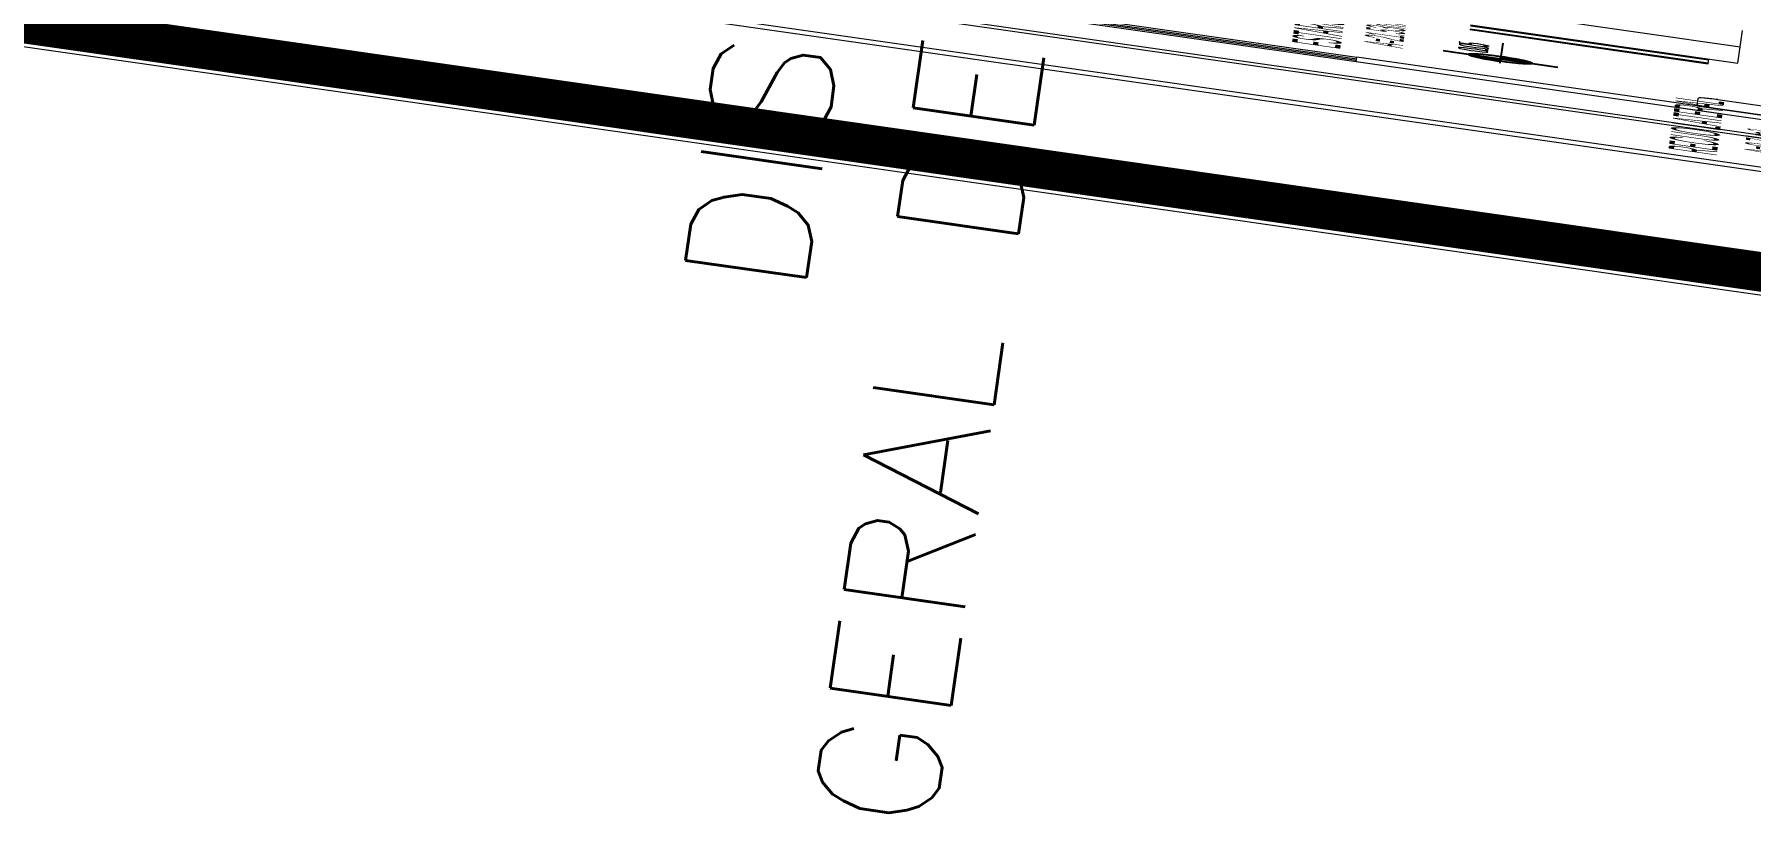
# Model space of a CAD drawing. Header units: millimetres. Extents: x -361192058 to 101130107379, y -14071650034 to 19218552450.
# Drawn here: x -125998.2 to -125740, y 41551.2 to 41670 of the extents above; entities that cross this region are included whole.
import ezdxf
from ezdxf.enums import TextEntityAlignment as Align

# ---------------------------------------------------------------- set-up
doc = ezdxf.new("R2010")
doc.units = ezdxf.units.MM
doc.header["$LTSCALE"] = 0.5
for name, color, linetype in [('02', 2, 'Continuous'), ('APBAN', 4, 'Continuous'), ('DIVERSOS', 4, 'Continuous'), ('ESQUADRIA', 3, 'Continuous'), ('MOBIL-I', 251, 'Continuous'), ('parede', 2, 'Continuous'), ('PISO', 8, 'Continuous'), ('TEXTO2', 3, 'Continuous'), ('TXT_0', 7, 'Continuous')]:
    doc.layers.add(name, color=color, linetype=linetype)
doc.styles.add('ADITIVOCAD', font='ROMANS.shx')
doc.styles.add('COTAS', font='romans.shx')
doc.styles.add('SANSSERIF', font='sas_____.pfb', dxfattribs={"height": 1})
doc.styles.get("Standard").update_dxf_attribs({"font": 'txt.shx', "height": 0.12})

# ---------------------------------------------------------------- blocks, each defined once
blk = doc.blocks.new('Adc_nivelpl')
h = blk.add_hatch()
h.set_pattern_fill('_U', color=256, scale=0.005, angle=45, style=0, double=1)
h.set_pattern_definition([(45, (-5.8772514, -3.5161936), (-0.003535534, 0.003535534), []), (135, (-5.8772514, -3.5161936), (-0.003535534, -0.003535534), [])])
h.paths.add_polyline_path([(0.1954, -0.0865, 0.414214), (0.0865, -0.1954), (0.1954, -0.1954)])
h.paths.add_polyline_path([(0.1954, -0.1954), (0.1954, -0.3043, 0.414214), (0.3043, -0.1954)])
for p, q in [((0.1954, 0), (0.1954, -0.3908)), ((0.8958, -0.1954), (0, -0.1954))]:
    blk.add_line(p, q)
blk.add_circle((0.1954, -0.1954), 0.1089)
at = {"flags": 8}
blk.add_attdef('NIVEL', (0.3642, -0.1501), '', height=0.1, dxfattribs=at)
blk = doc.blocks.new('APROVADO QUADRA 21.2 MBVII')
at = {"layer": '02', "lineweight": 18}
blk.add_lwpolyline([(4476.7707, 2244.0146), (4537.9707, 2244.0146), (4537.9707, 2288.5646), (4476.7707, 2288.5646)], close=True, dxfattribs=at)
at = {"layer": '02', "lineweight": 18, "const_width": 0.1}
blk.add_lwpolyline([(4477.5207, 2244.7646), (4537.2207, 2244.7646), (4537.2207, 2287.8146), (4477.5207, 2287.8146)], close=True, dxfattribs=at)
at = {"layer": 'DIVERSOS', "color": 8, "lineweight": 18}
for p, q in [((4482.4793, 2275.8131), (4482.4793, 2277.8131)), ((4482.6293, 2277.8131), (4482.6293, 2275.8131))]:
    blk.add_line(p, q, dxfattribs=at)
at = {"layer": 'ESQUADRIA', "color": 8, "lineweight": 18}
for p, q in [((4482.5343, 2277.8131), (4482.5343, 2275.8131)), ((4482.5743, 2277.8131), (4482.5743, 2275.8131))]:
    blk.add_line(p, q, dxfattribs=at)
at = {"layer": 'MOBIL-I', "color": 8, "lineweight": 18}
for p, q in [((4484.0547, 2275.5397), (4484.0547, 2274.9305)), ((4484.0654, 2275.5397), (4484.0654, 2274.9305)), ((4484.0867, 2275.5397), (4484.0867, 2274.9305)), ((4484.1829, 2275.5397), (4484.1829, 2274.9305)), ((4484.2043, 2275.5397), (4484.2043, 2274.9305)), ((4484.215, 2275.5397), (4484.215, 2274.8557)), ((4484.7547, 2275.3794), (4484.7547, 2274.8557)), ((4482.8793, 2274.9435), (4482.6293, 2274.9435)), ((4482.6293, 2274.9435), (4482.6293, 2273.189)), ((4484.0547, 2274.9305), (4484.215, 2274.9305)), ((4482.9293, 2274.8935), (4482.9293, 2273.239)), ((4484.215, 2274.8557), (4485.2944, 2274.8557))]:
    blk.add_line(p, q, dxfattribs=at)
blk.add_arc((4482.8793, 2274.8935), 0.05, 0.0002, 90.0002, dxfattribs=at)
at = {"layer": 'parede', "color": 8, "lineweight": 18}
for p, q in [((4480.7793, 2261.3194), (4480.7793, 2286.3194)), ((4480.9293, 2261.8194), (4480.9293, 2279.2694)), ((4482.4793, 2272.1694), (4482.4793, 2275.8131)), ((4482.4793, 2275.8131), (4482.6293, 2275.8131)), ((4482.6293, 2272.3194), (4482.6293, 2275.8131))]:
    blk.add_line(p, q, dxfattribs=at)
at = {"layer": 'PISO', "color": 8, "lineweight": 18}
for p, q in [((4481.9793, 2278.4694), (4481.9793, 2271.6694)), ((4481.8793, 2277.8694), (4481.8793, 2271.5694))]:
    blk.add_line(p, q, dxfattribs=at)
at = {"layer": 'TXT_0', "color": 8, "lineweight": 18}
ref = blk.add_blockref('Adc_nivelpl', (4483.1001, 2275.5993), dxfattribs=dict(at, xscale=0.75, yscale=0.75, zscale=0.75))
ref.add_attrib('NIVEL', '0.05', (4483.3732, 2275.4868), dxfattribs={"height": 0.075, "style": 'ADITIVOCAD', "flags": 8})
at = {"color": 0, "lineweight": 13, "flags": 8}
for p in [(4700.7247, 2280.1125), (4699.5738, 2277.8964), (4702.3546, 2276.195), (4703.6722, 2274.085), (4699.8445, 2272.2194), (4703.0488, 2270.137), (4703.0877, 2267.9803), (4700.6523, 2261.5216), (4700.7007, 2257.1593)]:
    blk.add_attdef('NIVEL', p, '', height=0.075, dxfattribs=at)
for rotation, width, p in [(90, 0.8, (4700.8205, 2275.7521)), (270, 0.6, (4703.8437, 2274.9021)), (90, 0.8, (4701.5575, 2268.5021)), (180, 0.6, (4651.1817, 2236.1931))]:
    blk.add_attdef('$PORTA', text='', height=0.09, rotation=rotation, dxfattribs=dict(at, width=width)).set_placement(p, align=Align.MIDDLE)
for p in [(4654.176, 2240.463), (4648.499, 2240.1923), (4637.8012, 2239.3845), (4633.4388, 2239.3361), (4656.3921, 2239.3121), (4652.4746, 2237.6822), (4646.4166, 2236.988), (4644.2598, 2236.9491), (4650.3646, 2236.3646)]:
    blk.add_attdef('NIVEL', p, '', height=0.075, rotation=270, dxfattribs=at)
at = {"color": 0, "lineweight": 13, "width": 0.8, "flags": 8}
for p in [(4652.0317, 2239.2163), (4644.7817, 2238.4793)]:
    blk.add_attdef('$PORTA', text='', height=0.09, dxfattribs=at).set_placement(p, align=Align.MIDDLE)
at = {"layer": 'APBAN', "lineweight": 18, "insert": (4507.6688, 2276.5982), "char_height": 0.309381, "attachment_point": 9, "style": 'COTAS'}
blk.add_mtext('DISTRIBUIÇÃO\\PGERAL DE %%C 32mm', dxfattribs=at)
at = {"layer": 'TEXTO2', "color": 8, "lineweight": 18, "style": 'SANSSERIF'}
for s, p in [('ESTAR/JANTAR', (4482.8111, 2275.858)), ('RECUO LATERAL', (4481.0937, 2274.8761))]:
    blk.add_text(s, height=0.12312, dxfattribs=at).set_placement(p)
at = {"layer": 'TXT_0', "color": 8, "lineweight": 18, "style": 'SANSSERIF'}
for s, p in [('A=21.53m²', (4483.1234, 2275.7017)), ('A=9.71m²', (4481.3872, 2274.71))]:
    blk.add_text(s, height=0.0985, dxfattribs=at).set_placement(p)

msp = doc.modelspace()

# ---------------------------------------------------------------- block references
at = {"layer": '02', "color": 0, "lineweight": 30, "xscale": -4.574818403918471, "yscale": -59.40450511825884, "zscale": 4.574818403918471, "rotation": 261.8606972171988}
msp.add_blockref('APROVADO QUADRA 21.2 MBVII', (5129.041, 2225.201), dxfattribs=at)

doc.saveas('drawing.dxf')
